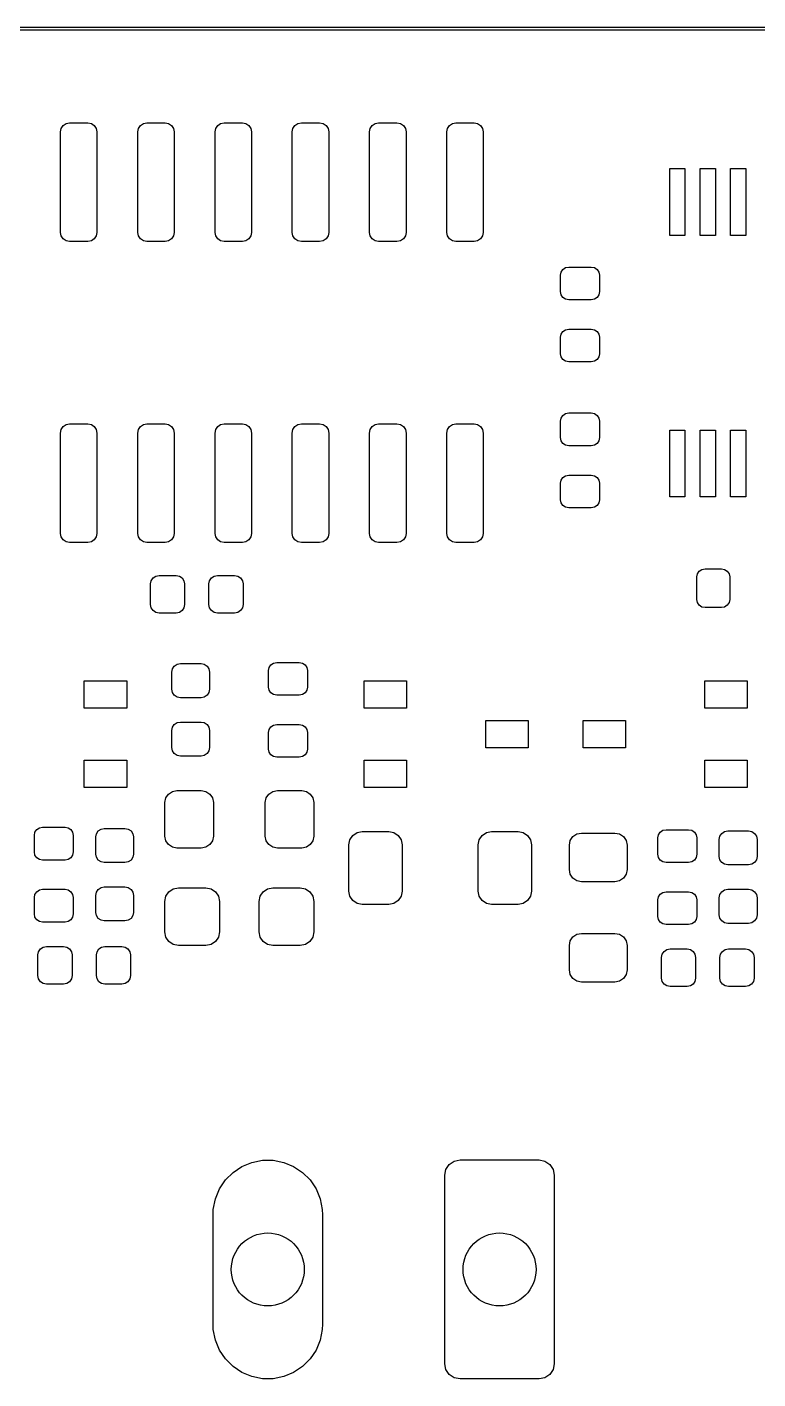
# Model space of a CAD drawing. Extents: x 89 to 178, y -115 to -57.
# Drawn here: x 118.91 to 130.93, y -79.2 to -56.97 of the extents above; entities that cross this region are included whole.
import ezdxf

# ---------------------------------------------------------------- set-up
doc = ezdxf.new("R2010")
doc.units = 0
doc.layers.add('BLACK', color=7, linetype='CONTINUOUS')

msp = doc.modelspace()

# ---------------------------------------------------------------- linework, layer by layer
at = {"layer": 'BLACK', "linetype": 'CONTINUOUS'}
for p, q in [((97.5, -56.975), (169.5, -56.975)), ((169.47582, -57.025), (97.524182, -57.025)), ((119.46, -58.7), (119.471418, -58.642597)), ((119.471418, -58.642597), (119.503934, -58.593934)), ((119.503934, -58.593934), (119.552597, -58.561418)), ((119.552597, -58.561418), (119.61, -58.55)), ((119.61, -58.55), (119.91, -58.55)), ((119.91, -58.55), (119.967403, -58.561418)), ((119.967403, -58.561418), (120.016066, -58.593934)), ((120.016066, -58.593934), (120.048582, -58.642597)), ((120.048582, -58.642597), (120.06, -58.7)), ((120.73, -58.7), (120.741418, -58.642597)), ((120.741418, -58.642597), (120.773934, -58.593934)), ((120.773934, -58.593934), (120.822597, -58.561418)), ((120.822597, -58.561418), (120.88, -58.55)), ((120.88, -58.55), (121.18, -58.55)), ((121.18, -58.55), (121.237403, -58.561418)), ((121.237403, -58.561418), (121.286066, -58.593934)), ((121.286066, -58.593934), (121.318582, -58.642597)), ((121.318582, -58.642597), (121.33, -58.7)), ((122, -58.7), (122.011418, -58.642597)), ((122.011418, -58.642597), (122.043934, -58.593934)), ((122.043934, -58.593934), (122.092597, -58.561418)), ((122.092597, -58.561418), (122.15, -58.55)), ((122.15, -58.55), (122.45, -58.55)), ((122.45, -58.55), (122.507403, -58.561418)), ((122.507403, -58.561418), (122.556066, -58.593934)), ((122.556066, -58.593934), (122.588582, -58.642597)), ((122.588582, -58.642597), (122.6, -58.7)), ((123.27, -58.7), (123.281418, -58.642597)), ((123.281418, -58.642597), (123.313934, -58.593934)), ((123.313934, -58.593934), (123.362597, -58.561418)), ((123.362597, -58.561418), (123.42, -58.55)), ((123.42, -58.55), (123.72, -58.55)), ((123.72, -58.55), (123.777403, -58.561418)), ((123.777403, -58.561418), (123.826066, -58.593934)), ((123.826066, -58.593934), (123.858582, -58.642597)), ((123.858582, -58.642597), (123.87, -58.7)), ((124.54, -58.7), (124.551418, -58.642597)), ((124.551418, -58.642597), (124.583934, -58.593934)), ((124.583934, -58.593934), (124.632597, -58.561418)), ((124.632597, -58.561418), (124.69, -58.55)), ((124.69, -58.55), (124.99, -58.55)), ((124.99, -58.55), (125.047403, -58.561418)), ((125.047403, -58.561418), (125.096066, -58.593934)), ((125.096066, -58.593934), (125.128582, -58.642597)), ((125.128582, -58.642597), (125.14, -58.7)), ((125.81, -58.7), (125.821418, -58.642597)), ((125.821418, -58.642597), (125.853934, -58.593934)), ((125.853934, -58.593934), (125.902597, -58.561418)), ((125.902597, -58.561418), (125.96, -58.55)), ((125.96, -58.55), (126.26, -58.55)), ((126.26, -58.55), (126.317403, -58.561418)), ((126.317403, -58.561418), (126.366066, -58.593934)), ((126.366066, -58.593934), (126.398582, -58.642597)), ((126.398582, -58.642597), (126.41, -58.7)), ((119.46, -60.35), (119.46, -58.7)), ((120.06, -58.7), (120.06, -60.35)), ((120.73, -60.35), (120.73, -58.7)), ((121.33, -58.7), (121.33, -60.35)), ((122, -60.35), (122, -58.7)), ((122.6, -58.7), (122.6, -60.35)), ((123.27, -60.35), (123.27, -58.7)), ((123.87, -58.7), (123.87, -60.35)), ((124.54, -60.35), (124.54, -58.7)), ((125.14, -58.7), (125.14, -60.35)), ((125.81, -60.35), (125.81, -58.7)), ((126.41, -58.7), (126.41, -60.35)), ((129.475, -60.4), (129.475, -59.3)), ((129.475, -59.3), (129.725, -59.3)), ((129.725, -59.3), (129.725, -60.4)), ((129.975, -60.4), (129.975, -59.3)), ((129.975, -59.3), (130.225, -59.3)), ((130.225, -59.3), (130.225, -60.4)), ((130.475, -60.4), (130.475, -59.3)), ((130.475, -59.3), (130.725, -59.3)), ((130.725, -59.3), (130.725, -60.4)), ((119.471418, -60.407403), (119.46, -60.35)), ((119.503934, -60.456066), (119.471418, -60.407403)), ((120.048582, -60.407403), (120.016066, -60.456066)), ((120.06, -60.35), (120.048582, -60.407403)), ((120.741418, -60.407403), (120.73, -60.35)), ((120.773934, -60.456066), (120.741418, -60.407403)), ((121.318582, -60.407403), (121.286066, -60.456066)), ((121.33, -60.35), (121.318582, -60.407403)), ((122.011418, -60.407403), (122, -60.35)), ((122.043934, -60.456066), (122.011418, -60.407403)), ((122.588582, -60.407403), (122.556066, -60.456066)), ((122.6, -60.35), (122.588582, -60.407403)), ((123.281418, -60.407403), (123.27, -60.35)), ((123.313934, -60.456066), (123.281418, -60.407403)), ((123.858582, -60.407403), (123.826066, -60.456066)), ((123.87, -60.35), (123.858582, -60.407403)), ((124.551418, -60.407403), (124.54, -60.35)), ((124.583934, -60.456066), (124.551418, -60.407403)), ((125.128582, -60.407403), (125.096066, -60.456066)), ((125.14, -60.35), (125.128582, -60.407403)), ((125.821418, -60.407403), (125.81, -60.35)), ((125.853934, -60.456066), (125.821418, -60.407403)), ((126.398582, -60.407403), (126.366066, -60.456066)), ((126.41, -60.35), (126.398582, -60.407403)), ((129.725, -60.4), (129.475, -60.4)), ((130.225, -60.4), (129.975, -60.4)), ((130.725, -60.4), (130.475, -60.4)), ((119.552597, -60.488582), (119.503934, -60.456066)), ((119.61, -60.5), (119.552597, -60.488582)), ((119.91, -60.5), (119.61, -60.5)), ((119.967403, -60.488582), (119.91, -60.5)), ((120.016066, -60.456066), (119.967403, -60.488582)), ((120.822597, -60.488582), (120.773934, -60.456066)), ((120.88, -60.5), (120.822597, -60.488582)), ((121.18, -60.5), (120.88, -60.5)), ((121.237403, -60.488582), (121.18, -60.5)), ((121.286066, -60.456066), (121.237403, -60.488582)), ((122.092597, -60.488582), (122.043934, -60.456066)), ((122.15, -60.5), (122.092597, -60.488582)), ((122.45, -60.5), (122.15, -60.5)), ((122.507403, -60.488582), (122.45, -60.5)), ((122.556066, -60.456066), (122.507403, -60.488582)), ((123.362597, -60.488582), (123.313934, -60.456066)), ((123.42, -60.5), (123.362597, -60.488582)), ((123.72, -60.5), (123.42, -60.5)), ((123.777403, -60.488582), (123.72, -60.5)), ((123.826066, -60.456066), (123.777403, -60.488582)), ((124.632597, -60.488582), (124.583934, -60.456066)), ((124.69, -60.5), (124.632597, -60.488582)), ((124.99, -60.5), (124.69, -60.5)), ((125.047403, -60.488582), (124.99, -60.5)), ((125.096066, -60.456066), (125.047403, -60.488582)), ((125.902597, -60.488582), (125.853934, -60.456066)), ((125.96, -60.5), (125.902597, -60.488582)), ((126.26, -60.5), (125.96, -60.5)), ((126.317403, -60.488582), (126.26, -60.5)), ((126.366066, -60.456066), (126.317403, -60.488582)), ((127.68, -61.055), (127.690276, -61.003338)), ((127.68, -61.325), (127.68, -61.055)), ((127.690276, -61.003338), (127.719541, -60.959541)), ((127.719541, -60.959541), (127.763338, -60.930276)), ((127.763338, -60.930276), (127.815, -60.92)), ((127.815, -60.92), (128.185, -60.92)), ((128.185, -60.92), (128.236662, -60.930276)), ((128.236662, -60.930276), (128.280459, -60.959541)), ((128.280459, -60.959541), (128.309724, -61.003338)), ((128.309724, -61.003338), (128.32, -61.055)), ((128.32, -61.055), (128.32, -61.325)), ((127.690276, -61.376662), (127.68, -61.325)), ((128.32, -61.325), (128.309724, -61.376662)), ((127.719541, -61.420459), (127.690276, -61.376662)), ((127.763338, -61.449724), (127.719541, -61.420459)), ((127.815, -61.46), (127.763338, -61.449724)), ((128.185, -61.46), (127.815, -61.46)), ((128.236662, -61.449724), (128.185, -61.46)), ((128.280459, -61.420459), (128.236662, -61.449724)), ((128.309724, -61.376662), (128.280459, -61.420459)), ((127.690276, -62.023338), (127.719541, -61.979541)), ((127.719541, -61.979541), (127.763338, -61.950276)), ((127.763338, -61.950276), (127.815, -61.94)), ((127.815, -61.94), (128.185, -61.94)), ((128.185, -61.94), (128.236662, -61.950276)), ((128.236662, -61.950276), (128.280459, -61.979541)), ((128.280459, -61.979541), (128.309724, -62.023338)), ((127.68, -62.075), (127.690276, -62.023338)), ((127.68, -62.345), (127.68, -62.075)), ((128.309724, -62.023338), (128.32, -62.075)), ((128.32, -62.075), (128.32, -62.345)), ((127.690276, -62.396662), (127.68, -62.345)), ((127.719541, -62.440459), (127.690276, -62.396662)), ((127.763338, -62.469724), (127.719541, -62.440459)), ((128.280459, -62.440459), (128.236662, -62.469724)), ((128.309724, -62.396662), (128.280459, -62.440459)), ((128.32, -62.345), (128.309724, -62.396662)), ((127.815, -62.48), (127.763338, -62.469724)), ((128.185, -62.48), (127.815, -62.48)), ((128.236662, -62.469724), (128.185, -62.48)), ((127.719541, -63.359541), (127.763338, -63.330276)), ((127.763338, -63.330276), (127.815, -63.32)), ((127.815, -63.32), (128.185, -63.32)), ((128.185, -63.32), (128.236662, -63.330276)), ((128.236662, -63.330276), (128.280459, -63.359541)), ((119.471418, -63.592597), (119.503934, -63.543934)), ((119.503934, -63.543934), (119.552597, -63.511418)), ((119.552597, -63.511418), (119.61, -63.5)), ((119.61, -63.5), (119.91, -63.5)), ((119.91, -63.5), (119.967403, -63.511418)), ((119.967403, -63.511418), (120.016066, -63.543934)), ((120.016066, -63.543934), (120.048582, -63.592597)), ((120.741418, -63.592597), (120.773934, -63.543934)), ((120.773934, -63.543934), (120.822597, -63.511418)), ((120.822597, -63.511418), (120.88, -63.5)), ((120.88, -63.5), (121.18, -63.5)), ((121.18, -63.5), (121.237403, -63.511418)), ((121.237403, -63.511418), (121.286066, -63.543934)), ((121.286066, -63.543934), (121.318582, -63.592597)), ((122.011418, -63.592597), (122.043934, -63.543934)), ((122.043934, -63.543934), (122.092597, -63.511418)), ((122.092597, -63.511418), (122.15, -63.5)), ((122.15, -63.5), (122.45, -63.5)), ((122.45, -63.5), (122.507403, -63.511418)), ((122.507403, -63.511418), (122.556066, -63.543934)), ((122.556066, -63.543934), (122.588582, -63.592597)), ((123.281418, -63.592597), (123.313934, -63.543934)), ((123.313934, -63.543934), (123.362597, -63.511418)), ((123.362597, -63.511418), (123.42, -63.5)), ((123.42, -63.5), (123.72, -63.5)), ((123.72, -63.5), (123.777403, -63.511418)), ((123.777403, -63.511418), (123.826066, -63.543934)), ((123.826066, -63.543934), (123.858582, -63.592597)), ((124.551418, -63.592597), (124.583934, -63.543934)), ((124.583934, -63.543934), (124.632597, -63.511418)), ((124.632597, -63.511418), (124.69, -63.5)), ((124.69, -63.5), (124.99, -63.5)), ((124.99, -63.5), (125.047403, -63.511418)), ((125.047403, -63.511418), (125.096066, -63.543934)), ((125.096066, -63.543934), (125.128582, -63.592597)), ((125.821418, -63.592597), (125.853934, -63.543934)), ((125.853934, -63.543934), (125.902597, -63.511418)), ((125.902597, -63.511418), (125.96, -63.5)), ((125.96, -63.5), (126.26, -63.5)), ((126.26, -63.5), (126.317403, -63.511418)), ((126.317403, -63.511418), (126.366066, -63.543934)), ((126.366066, -63.543934), (126.398582, -63.592597)), ((127.68, -63.455), (127.690276, -63.403338)), ((127.68, -63.725), (127.68, -63.455)), ((127.690276, -63.403338), (127.719541, -63.359541)), ((128.280459, -63.359541), (128.309724, -63.403338)), ((128.309724, -63.403338), (128.32, -63.455)), ((128.32, -63.455), (128.32, -63.725)), ((119.46, -63.65), (119.471418, -63.592597)), ((119.46, -65.3), (119.46, -63.65)), ((120.048582, -63.592597), (120.06, -63.65)), ((120.06, -63.65), (120.06, -65.3)), ((120.73, -63.65), (120.741418, -63.592597)), ((120.73, -65.3), (120.73, -63.65)), ((121.318582, -63.592597), (121.33, -63.65)), ((121.33, -63.65), (121.33, -65.3)), ((122, -63.65), (122.011418, -63.592597)), ((122, -65.3), (122, -63.65)), ((122.588582, -63.592597), (122.6, -63.65)), ((122.6, -63.65), (122.6, -65.3)), ((123.27, -63.65), (123.281418, -63.592597)), ((123.27, -65.3), (123.27, -63.65)), ((123.858582, -63.592597), (123.87, -63.65)), ((123.87, -63.65), (123.87, -65.3)), ((124.54, -63.65), (124.551418, -63.592597)), ((124.54, -65.3), (124.54, -63.65)), ((125.128582, -63.592597), (125.14, -63.65)), ((125.14, -63.65), (125.14, -65.3)), ((125.81, -63.65), (125.821418, -63.592597)), ((125.81, -65.3), (125.81, -63.65)), ((126.398582, -63.592597), (126.41, -63.65)), ((126.41, -63.65), (126.41, -65.3)), ((127.690276, -63.776662), (127.68, -63.725)), ((127.719541, -63.820459), (127.690276, -63.776662)), ((128.309724, -63.776662), (128.280459, -63.820459)), ((128.32, -63.725), (128.309724, -63.776662)), ((129.475, -64.7), (129.475, -63.6)), ((129.475, -63.6), (129.725, -63.6)), ((129.725, -63.6), (129.725, -64.7)), ((129.975, -64.7), (129.975, -63.6)), ((129.975, -63.6), (130.225, -63.6)), ((130.225, -63.6), (130.225, -64.7)), ((130.475, -64.7), (130.475, -63.6)), ((130.475, -63.6), (130.725, -63.6)), ((130.725, -63.6), (130.725, -64.7)), ((127.763338, -63.849724), (127.719541, -63.820459)), ((127.815, -63.86), (127.763338, -63.849724)), ((128.185, -63.86), (127.815, -63.86)), ((128.236662, -63.849724), (128.185, -63.86)), ((128.280459, -63.820459), (128.236662, -63.849724)), ((127.68, -64.475), (127.690276, -64.423338)), ((127.690276, -64.423338), (127.719541, -64.379541)), ((127.719541, -64.379541), (127.763338, -64.350276)), ((127.763338, -64.350276), (127.815, -64.34)), ((127.815, -64.34), (128.185, -64.34)), ((128.185, -64.34), (128.236662, -64.350276)), ((128.236662, -64.350276), (128.280459, -64.379541)), ((128.280459, -64.379541), (128.309724, -64.423338)), ((128.309724, -64.423338), (128.32, -64.475)), ((127.68, -64.745), (127.68, -64.475)), ((128.32, -64.475), (128.32, -64.745)), ((127.690276, -64.796662), (127.68, -64.745)), ((127.719541, -64.840459), (127.690276, -64.796662)), ((127.763338, -64.869724), (127.719541, -64.840459)), ((127.815, -64.88), (127.763338, -64.869724)), ((128.185, -64.88), (127.815, -64.88)), ((128.236662, -64.869724), (128.185, -64.88)), ((128.280459, -64.840459), (128.236662, -64.869724)), ((128.309724, -64.796662), (128.280459, -64.840459)), ((128.32, -64.745), (128.309724, -64.796662)), ((129.725, -64.7), (129.475, -64.7)), ((130.225, -64.7), (129.975, -64.7)), ((130.725, -64.7), (130.475, -64.7)), ((119.471418, -65.357403), (119.46, -65.3)), ((120.06, -65.3), (120.048582, -65.357403)), ((120.741418, -65.357403), (120.73, -65.3)), ((121.33, -65.3), (121.318582, -65.357403)), ((122.011418, -65.357403), (122, -65.3)), ((122.6, -65.3), (122.588582, -65.357403)), ((123.281418, -65.357403), (123.27, -65.3)), ((123.87, -65.3), (123.858582, -65.357403)), ((124.551418, -65.357403), (124.54, -65.3)), ((125.14, -65.3), (125.128582, -65.357403)), ((125.821418, -65.357403), (125.81, -65.3)), ((126.41, -65.3), (126.398582, -65.357403)), ((119.503934, -65.406066), (119.471418, -65.357403)), ((119.552597, -65.438582), (119.503934, -65.406066)), ((119.61, -65.45), (119.552597, -65.438582)), ((119.91, -65.45), (119.61, -65.45)), ((119.967403, -65.438582), (119.91, -65.45)), ((120.016066, -65.406066), (119.967403, -65.438582)), ((120.048582, -65.357403), (120.016066, -65.406066)), ((120.773934, -65.406066), (120.741418, -65.357403)), ((120.822597, -65.438582), (120.773934, -65.406066)), ((120.88, -65.45), (120.822597, -65.438582)), ((121.18, -65.45), (120.88, -65.45)), ((121.237403, -65.438582), (121.18, -65.45)), ((121.286066, -65.406066), (121.237403, -65.438582)), ((121.318582, -65.357403), (121.286066, -65.406066)), ((122.043934, -65.406066), (122.011418, -65.357403)), ((122.092597, -65.438582), (122.043934, -65.406066)), ((122.15, -65.45), (122.092597, -65.438582)), ((122.45, -65.45), (122.15, -65.45)), ((122.507403, -65.438582), (122.45, -65.45)), ((122.556066, -65.406066), (122.507403, -65.438582)), ((122.588582, -65.357403), (122.556066, -65.406066)), ((123.313934, -65.406066), (123.281418, -65.357403)), ((123.362597, -65.438582), (123.313934, -65.406066)), ((123.42, -65.45), (123.362597, -65.438582)), ((123.72, -65.45), (123.42, -65.45)), ((123.777403, -65.438582), (123.72, -65.45)), ((123.826066, -65.406066), (123.777403, -65.438582)), ((123.858582, -65.357403), (123.826066, -65.406066)), ((124.583934, -65.406066), (124.551418, -65.357403)), ((124.632597, -65.438582), (124.583934, -65.406066)), ((124.69, -65.45), (124.632597, -65.438582)), ((124.99, -65.45), (124.69, -65.45)), ((125.047403, -65.438582), (124.99, -65.45)), ((125.096066, -65.406066), (125.047403, -65.438582)), ((125.128582, -65.357403), (125.096066, -65.406066)), ((125.853934, -65.406066), (125.821418, -65.357403)), ((125.902597, -65.438582), (125.853934, -65.406066)), ((125.96, -65.45), (125.902597, -65.438582)), ((126.26, -65.45), (125.96, -65.45)), ((126.317403, -65.438582), (126.26, -65.45)), ((126.366066, -65.406066), (126.317403, -65.438582)), ((126.398582, -65.357403), (126.366066, -65.406066)), ((120.981005, -66.031005), (121.026424, -66.000657)), ((121.026424, -66.000657), (121.08, -65.99)), ((121.08, -65.99), (121.36, -65.99)), ((121.36, -65.99), (121.413576, -66.000657)), ((121.413576, -66.000657), (121.458995, -66.031005)), ((121.941005, -66.031005), (121.986424, -66.000657)), ((121.986424, -66.000657), (122.04, -65.99)), ((122.04, -65.99), (122.32, -65.99)), ((122.32, -65.99), (122.373576, -66.000657)), ((122.373576, -66.000657), (122.418995, -66.031005)), ((129.92, -66.015), (129.930276, -65.963338)), ((129.930276, -65.963338), (129.959541, -65.919541)), ((129.959541, -65.919541), (130.003338, -65.890276)), ((130.003338, -65.890276), (130.055, -65.88)), ((130.055, -65.88), (130.325, -65.88)), ((130.325, -65.88), (130.376662, -65.890276)), ((130.376662, -65.890276), (130.420459, -65.919541)), ((130.420459, -65.919541), (130.449724, -65.963338)), ((130.449724, -65.963338), (130.46, -66.015)), ((120.94, -66.13), (120.950657, -66.076424)), ((120.94, -66.47), (120.94, -66.13)), ((120.950657, -66.076424), (120.981005, -66.031005)), ((121.458995, -66.031005), (121.489343, -66.076424)), ((121.489343, -66.076424), (121.5, -66.13)), ((121.5, -66.13), (121.5, -66.47)), ((121.9, -66.13), (121.910657, -66.076424)), ((121.9, -66.47), (121.9, -66.13)), ((121.910657, -66.076424), (121.941005, -66.031005)), ((122.418995, -66.031005), (122.449343, -66.076424)), ((122.449343, -66.076424), (122.46, -66.13)), ((122.46, -66.13), (122.46, -66.47)), ((129.92, -66.385), (129.92, -66.015)), ((130.46, -66.015), (130.46, -66.385)), ((129.930276, -66.436662), (129.92, -66.385)), ((129.959541, -66.480459), (129.930276, -66.436662)), ((130.449724, -66.436662), (130.420459, -66.480459)), ((130.46, -66.385), (130.449724, -66.436662)), ((120.950657, -66.523576), (120.94, -66.47)), ((120.981005, -66.568995), (120.950657, -66.523576)), ((121.026424, -66.599343), (120.981005, -66.568995)), ((121.08, -66.61), (121.026424, -66.599343)), ((121.36, -66.61), (121.08, -66.61)), ((121.413576, -66.599343), (121.36, -66.61)), ((121.458995, -66.568995), (121.413576, -66.599343)), ((121.489343, -66.523576), (121.458995, -66.568995)), ((121.5, -66.47), (121.489343, -66.523576)), ((121.910657, -66.523576), (121.9, -66.47)), ((121.941005, -66.568995), (121.910657, -66.523576)), ((121.986424, -66.599343), (121.941005, -66.568995)), ((122.04, -66.61), (121.986424, -66.599343)), ((122.32, -66.61), (122.04, -66.61)), ((122.373576, -66.599343), (122.32, -66.61)), ((122.418995, -66.568995), (122.373576, -66.599343)), ((122.449343, -66.523576), (122.418995, -66.568995)), ((122.46, -66.47), (122.449343, -66.523576)), ((130.003338, -66.509724), (129.959541, -66.480459)), ((130.055, -66.52), (130.003338, -66.509724)), ((130.325, -66.52), (130.055, -66.52)), ((130.376662, -66.509724), (130.325, -66.52)), ((130.420459, -66.480459), (130.376662, -66.509724)), ((121.29, -67.58), (121.300657, -67.526424)), ((121.300657, -67.526424), (121.331005, -67.481005)), ((121.331005, -67.481005), (121.376424, -67.450657)), ((121.376424, -67.450657), (121.43, -67.44)), ((121.43, -67.44), (121.77, -67.44)), ((121.77, -67.44), (121.823576, -67.450657)), ((121.823576, -67.450657), (121.868995, -67.481005)), ((121.868995, -67.481005), (121.899343, -67.526424)), ((121.899343, -67.526424), (121.91, -67.58)), ((122.88, -67.555), (122.890276, -67.503338)), ((122.88, -67.825), (122.88, -67.555)), ((122.890276, -67.503338), (122.919541, -67.459541)), ((122.919541, -67.459541), (122.963338, -67.430276)), ((122.963338, -67.430276), (123.015, -67.42)), ((123.015, -67.42), (123.385, -67.42)), ((123.385, -67.42), (123.436662, -67.430276)), ((123.436662, -67.430276), (123.480459, -67.459541)), ((123.480459, -67.459541), (123.509724, -67.503338)), ((123.509724, -67.503338), (123.52, -67.555)), ((123.52, -67.555), (123.52, -67.825)), ((119.85, -68.175), (119.85, -67.725)), ((119.85, -67.725), (120.55, -67.725)), ((120.55, -67.725), (120.55, -68.175)), ((121.29, -67.86), (121.29, -67.58)), ((121.91, -67.58), (121.91, -67.86)), ((124.45, -68.175), (124.45, -67.725)), ((124.45, -67.725), (125.15, -67.725)), ((125.15, -67.725), (125.15, -68.175)), ((130.05, -68.175), (130.05, -67.725)), ((130.05, -67.725), (130.75, -67.725)), ((130.75, -67.725), (130.75, -68.175)), ((121.300657, -67.913576), (121.29, -67.86)), ((121.331005, -67.958995), (121.300657, -67.913576)), ((121.376424, -67.989343), (121.331005, -67.958995)), ((121.43, -68), (121.376424, -67.989343)), ((121.77, -68), (121.43, -68)), ((121.823576, -67.989343), (121.77, -68)), ((121.868995, -67.958995), (121.823576, -67.989343)), ((121.899343, -67.913576), (121.868995, -67.958995)), ((121.91, -67.86), (121.899343, -67.913576)), ((122.890276, -67.876662), (122.88, -67.825)), ((122.919541, -67.920459), (122.890276, -67.876662)), ((122.963338, -67.949724), (122.919541, -67.920459)), ((123.015, -67.96), (122.963338, -67.949724)), ((123.385, -67.96), (123.015, -67.96)), ((123.436662, -67.949724), (123.385, -67.96)), ((123.480459, -67.920459), (123.436662, -67.949724)), ((123.509724, -67.876662), (123.480459, -67.920459)), ((123.52, -67.825), (123.509724, -67.876662)), ((120.55, -68.175), (119.85, -68.175)), ((125.15, -68.175), (124.45, -68.175)), ((130.75, -68.175), (130.05, -68.175)), ((121.300657, -68.486424), (121.331005, -68.441005)), ((121.331005, -68.441005), (121.376424, -68.410657)), ((121.376424, -68.410657), (121.43, -68.4)), ((121.43, -68.4), (121.77, -68.4)), ((121.77, -68.4), (121.823576, -68.410657)), ((121.823576, -68.410657), (121.868995, -68.441005)), ((121.868995, -68.441005), (121.899343, -68.486424)), ((122.919541, -68.479541), (122.963338, -68.450276)), ((122.963338, -68.450276), (123.015, -68.44)), ((123.015, -68.44), (123.385, -68.44)), ((123.385, -68.44), (123.436662, -68.450276)), ((123.436662, -68.450276), (123.480459, -68.479541)), ((126.45, -68.825), (126.45, -68.375)), ((126.45, -68.375), (127.15, -68.375)), ((127.15, -68.375), (127.15, -68.825)), ((128.05, -68.825), (128.05, -68.375)), ((128.05, -68.375), (128.75, -68.375)), ((128.75, -68.375), (128.75, -68.825)), ((121.29, -68.54), (121.300657, -68.486424)), ((121.29, -68.82), (121.29, -68.54)), ((121.899343, -68.486424), (121.91, -68.54)), ((121.91, -68.54), (121.91, -68.82)), ((122.88, -68.575), (122.890276, -68.523338)), ((122.88, -68.845), (122.88, -68.575)), ((122.890276, -68.523338), (122.919541, -68.479541)), ((123.480459, -68.479541), (123.509724, -68.523338)), ((123.509724, -68.523338), (123.52, -68.575)), ((123.52, -68.575), (123.52, -68.845)), ((121.300657, -68.873576), (121.29, -68.82)), ((121.331005, -68.918995), (121.300657, -68.873576)), ((121.899343, -68.873576), (121.868995, -68.918995)), ((121.91, -68.82), (121.899343, -68.873576)), ((122.890276, -68.896662), (122.88, -68.845)), ((122.919541, -68.940459), (122.890276, -68.896662)), ((123.509724, -68.896662), (123.480459, -68.940459)), ((123.52, -68.845), (123.509724, -68.896662)), ((127.15, -68.825), (126.45, -68.825)), ((128.75, -68.825), (128.05, -68.825)), ((119.85, -69.475), (119.85, -69.025)), ((119.85, -69.025), (120.55, -69.025)), ((120.55, -69.025), (120.55, -69.475)), ((121.376424, -68.949343), (121.331005, -68.918995)), ((121.43, -68.96), (121.376424, -68.949343)), ((121.77, -68.96), (121.43, -68.96)), ((121.823576, -68.949343), (121.77, -68.96)), ((121.868995, -68.918995), (121.823576, -68.949343)), ((122.963338, -68.969724), (122.919541, -68.940459)), ((123.015, -68.98), (122.963338, -68.969724)), ((123.385, -68.98), (123.015, -68.98)), ((123.436662, -68.969724), (123.385, -68.98)), ((123.480459, -68.940459), (123.436662, -68.969724)), ((124.45, -69.475), (124.45, -69.025)), ((124.45, -69.025), (125.15, -69.025)), ((125.15, -69.025), (125.15, -69.475)), ((130.05, -69.475), (130.05, -69.025)), ((130.05, -69.025), (130.75, -69.025)), ((130.75, -69.025), (130.75, -69.475)), ((120.55, -69.475), (119.85, -69.475)), ((121.233579, -69.583579), (121.298463, -69.540224)), ((121.298463, -69.540224), (121.375, -69.525)), ((121.375, -69.525), (121.775, -69.525)), ((121.775, -69.525), (121.851537, -69.540224)), ((121.851537, -69.540224), (121.916421, -69.583579)), ((122.883579, -69.583579), (122.948463, -69.540224)), ((122.948463, -69.540224), (123.025, -69.525)), ((123.025, -69.525), (123.425, -69.525)), ((123.425, -69.525), (123.501537, -69.540224)), ((123.501537, -69.540224), (123.566421, -69.583579)), ((125.15, -69.475), (124.45, -69.475)), ((130.75, -69.475), (130.05, -69.475)), ((121.175, -69.725), (121.190224, -69.648463)), ((121.175, -70.275), (121.175, -69.725)), ((121.190224, -69.648463), (121.233579, -69.583579)), ((121.916421, -69.583579), (121.959776, -69.648463)), ((121.959776, -69.648463), (121.975, -69.725)), ((121.975, -69.725), (121.975, -70.275)), ((122.825, -69.725), (122.840224, -69.648463)), ((122.825, -70.275), (122.825, -69.725)), ((122.840224, -69.648463), (122.883579, -69.583579)), ((123.566421, -69.583579), (123.609776, -69.648463)), ((123.609776, -69.648463), (123.625, -69.725)), ((123.625, -69.725), (123.625, -70.275)), ((119.03, -70.265), (119.040276, -70.213338)), ((119.040276, -70.213338), (119.069541, -70.169541)), ((119.069541, -70.169541), (119.113338, -70.140276)), ((119.113338, -70.140276), (119.165, -70.13)), ((119.165, -70.13), (119.535, -70.13)), ((119.535, -70.13), (119.586662, -70.140276)), ((119.586662, -70.140276), (119.630459, -70.169541)), ((119.630459, -70.169541), (119.659724, -70.213338)), ((119.659724, -70.213338), (119.67, -70.265)), ((120.050657, -70.236424), (120.081005, -70.191005)), ((120.081005, -70.191005), (120.126424, -70.160657)), ((120.126424, -70.160657), (120.18, -70.15)), ((120.18, -70.15), (120.52, -70.15)), ((120.52, -70.15), (120.573576, -70.160657)), ((120.573576, -70.160657), (120.618995, -70.191005)), ((120.618995, -70.191005), (120.649343, -70.236424)), ((124.26407, -70.26407), (124.335038, -70.216651)), ((124.335038, -70.216651), (124.41875, -70.2)), ((124.41875, -70.2), (124.85625, -70.2)), ((124.85625, -70.2), (124.939962, -70.216651)), ((124.939962, -70.216651), (125.01093, -70.26407)), ((126.38907, -70.26407), (126.460038, -70.216651)), ((126.460038, -70.216651), (126.54375, -70.2)), ((126.54375, -70.2), (126.98125, -70.2)), ((126.98125, -70.2), (127.064962, -70.216651)), ((127.064962, -70.216651), (127.13593, -70.26407)), ((127.948463, -70.240224), (128.025, -70.225)), ((128.025, -70.225), (128.575, -70.225)), ((128.575, -70.225), (128.651537, -70.240224)), ((129.290276, -70.253338), (129.319541, -70.209541)), ((129.319541, -70.209541), (129.363338, -70.180276)), ((129.363338, -70.180276), (129.415, -70.17)), ((129.415, -70.17), (129.785, -70.17)), ((129.785, -70.17), (129.836662, -70.180276)), ((129.836662, -70.180276), (129.880459, -70.209541)), ((129.880459, -70.209541), (129.909724, -70.253338)), ((130.331005, -70.231005), (130.376424, -70.200657)), ((130.376424, -70.200657), (130.43, -70.19)), ((130.43, -70.19), (130.77, -70.19)), ((130.77, -70.19), (130.823576, -70.200657)), ((130.823576, -70.200657), (130.868995, -70.231005)), ((119.03, -70.535), (119.03, -70.265)), ((119.67, -70.265), (119.67, -70.535)), ((120.04, -70.29), (120.050657, -70.236424)), ((120.04, -70.57), (120.04, -70.29)), ((120.649343, -70.236424), (120.66, -70.29)), ((120.66, -70.29), (120.66, -70.57)), ((121.190224, -70.351537), (121.175, -70.275)), ((121.233579, -70.416421), (121.190224, -70.351537)), ((121.298463, -70.459776), (121.233579, -70.416421)), ((121.916421, -70.416421), (121.851537, -70.459776)), ((121.959776, -70.351537), (121.916421, -70.416421)), ((121.975, -70.275), (121.959776, -70.351537)), ((122.840224, -70.351537), (122.825, -70.275)), ((122.883579, -70.416421), (122.840224, -70.351537)), ((122.948463, -70.459776), (122.883579, -70.416421)), ((123.566421, -70.416421), (123.501537, -70.459776)), ((123.609776, -70.351537), (123.566421, -70.416421)), ((123.625, -70.275), (123.609776, -70.351537)), ((124.2, -70.41875), (124.216651, -70.335038)), ((124.2, -71.18125), (124.2, -70.41875)), ((124.216651, -70.335038), (124.26407, -70.26407)), ((125.01093, -70.26407), (125.058349, -70.335038)), ((125.058349, -70.335038), (125.075, -70.41875)), ((125.075, -70.41875), (125.075, -71.18125)), ((126.325, -70.41875), (126.341651, -70.335038)), ((126.325, -71.18125), (126.325, -70.41875)), ((126.341651, -70.335038), (126.38907, -70.26407)), ((127.13593, -70.26407), (127.183349, -70.335038)), ((127.183349, -70.335038), (127.2, -70.41875)), ((127.2, -70.41875), (127.2, -71.18125)), ((127.825, -70.425), (127.840224, -70.348463)), ((127.825, -70.825), (127.825, -70.425)), ((127.840224, -70.348463), (127.883579, -70.283579)), ((127.883579, -70.283579), (127.948463, -70.240224)), ((128.651537, -70.240224), (128.716421, -70.283579)), ((128.716421, -70.283579), (128.759776, -70.348463)), ((128.759776, -70.348463), (128.775, -70.425)), ((128.775, -70.425), (128.775, -70.825)), ((129.28, -70.305), (129.290276, -70.253338)), ((129.28, -70.575), (129.28, -70.305)), ((129.909724, -70.253338), (129.92, -70.305)), ((129.92, -70.305), (129.92, -70.575)), ((130.29, -70.33), (130.300657, -70.276424)), ((130.29, -70.61), (130.29, -70.33)), ((130.300657, -70.276424), (130.331005, -70.231005)), ((130.868995, -70.231005), (130.899343, -70.276424)), ((130.899343, -70.276424), (130.91, -70.33)), ((130.91, -70.33), (130.91, -70.61)), ((119.040276, -70.586662), (119.03, -70.535)), ((119.069541, -70.630459), (119.040276, -70.586662)), ((119.113338, -70.659724), (119.069541, -70.630459)), ((119.165, -70.67), (119.113338, -70.659724)), ((119.535, -70.67), (119.165, -70.67)), ((119.586662, -70.659724), (119.535, -70.67)), ((119.630459, -70.630459), (119.586662, -70.659724)), ((119.659724, -70.586662), (119.630459, -70.630459)), ((119.67, -70.535), (119.659724, -70.586662)), ((120.050657, -70.623576), (120.04, -70.57)), ((120.081005, -70.668995), (120.050657, -70.623576)), ((120.126424, -70.699343), (120.081005, -70.668995)), ((120.618995, -70.668995), (120.573576, -70.699343)), ((120.649343, -70.623576), (120.618995, -70.668995)), ((120.66, -70.57), (120.649343, -70.623576)), ((121.375, -70.475), (121.298463, -70.459776)), ((121.775, -70.475), (121.375, -70.475)), ((121.851537, -70.459776), (121.775, -70.475)), ((123.025, -70.475), (122.948463, -70.459776)), ((123.425, -70.475), (123.025, -70.475)), ((123.501537, -70.459776), (123.425, -70.475)), ((129.290276, -70.626662), (129.28, -70.575)), ((129.319541, -70.670459), (129.290276, -70.626662)), ((129.363338, -70.699724), (129.319541, -70.670459)), ((129.880459, -70.670459), (129.836662, -70.699724)), ((129.909724, -70.626662), (129.880459, -70.670459)), ((129.92, -70.575), (129.909724, -70.626662)), ((130.300657, -70.663576), (130.29, -70.61)), ((130.331005, -70.708995), (130.300657, -70.663576)), ((130.899343, -70.663576), (130.868995, -70.708995)), ((130.91, -70.61), (130.899343, -70.663576)), ((120.18, -70.71), (120.126424, -70.699343)), ((120.52, -70.71), (120.18, -70.71)), ((120.573576, -70.699343), (120.52, -70.71)), ((127.840224, -70.901537), (127.825, -70.825)), ((128.775, -70.825), (128.759776, -70.901537)), ((129.415, -70.71), (129.363338, -70.699724)), ((129.785, -70.71), (129.415, -70.71)), ((129.836662, -70.699724), (129.785, -70.71)), ((130.376424, -70.739343), (130.331005, -70.708995)), ((130.43, -70.75), (130.376424, -70.739343)), ((130.77, -70.75), (130.43, -70.75)), ((130.823576, -70.739343), (130.77, -70.75)), ((130.868995, -70.708995), (130.823576, -70.739343)), ((120.126424, -71.120657), (120.18, -71.11)), ((120.18, -71.11), (120.52, -71.11)), ((120.52, -71.11), (120.573576, -71.120657)), ((127.883579, -70.966421), (127.840224, -70.901537)), ((127.948463, -71.009776), (127.883579, -70.966421)), ((128.025, -71.025), (127.948463, -71.009776)), ((128.575, -71.025), (128.025, -71.025)), ((128.651537, -71.009776), (128.575, -71.025)), ((128.716421, -70.966421), (128.651537, -71.009776)), ((128.759776, -70.901537), (128.716421, -70.966421)), ((119.03, -71.285), (119.040276, -71.233338)), ((119.03, -71.555), (119.03, -71.285)), ((119.040276, -71.233338), (119.069541, -71.189541)), ((119.069541, -71.189541), (119.113338, -71.160276)), ((119.113338, -71.160276), (119.165, -71.15)), ((119.165, -71.15), (119.535, -71.15)), ((119.535, -71.15), (119.586662, -71.160276)), ((119.586662, -71.160276), (119.630459, -71.189541)), ((119.630459, -71.189541), (119.659724, -71.233338)), ((119.659724, -71.233338), (119.67, -71.285)), ((119.67, -71.285), (119.67, -71.555)), ((120.04, -71.25), (120.050657, -71.196424)), ((120.04, -71.53), (120.04, -71.25)), ((120.050657, -71.196424), (120.081005, -71.151005)), ((120.081005, -71.151005), (120.126424, -71.120657)), ((120.573576, -71.120657), (120.618995, -71.151005)), ((120.618995, -71.151005), (120.649343, -71.196424)), ((120.649343, -71.196424), (120.66, -71.25)), ((120.66, -71.25), (120.66, -71.53)), ((121.175, -71.35), (121.192127, -71.263896)), ((121.192127, -71.263896), (121.240901, -71.190901)), ((121.240901, -71.190901), (121.313896, -71.142127)), ((121.313896, -71.142127), (121.4, -71.125)), ((121.4, -71.125), (121.85, -71.125)), ((121.85, -71.125), (121.936104, -71.142127)), ((121.936104, -71.142127), (122.009099, -71.190901)), ((122.009099, -71.190901), (122.057873, -71.263896)), ((122.057873, -71.263896), (122.075, -71.35)), ((122.725, -71.35), (122.742127, -71.263896)), ((122.742127, -71.263896), (122.790901, -71.190901)), ((122.790901, -71.190901), (122.863896, -71.142127)), ((122.863896, -71.142127), (122.95, -71.125)), ((122.95, -71.125), (123.4, -71.125)), ((123.4, -71.125), (123.486104, -71.142127)), ((123.486104, -71.142127), (123.559099, -71.190901)), ((123.559099, -71.190901), (123.607873, -71.263896)), ((123.607873, -71.263896), (123.625, -71.35)), ((124.216651, -71.264962), (124.2, -71.18125)), ((124.26407, -71.33593), (124.216651, -71.264962)), ((124.335038, -71.383349), (124.26407, -71.33593)), ((125.01093, -71.33593), (124.939962, -71.383349)), ((125.058349, -71.264962), (125.01093, -71.33593)), ((125.075, -71.18125), (125.058349, -71.264962)), ((126.341651, -71.264962), (126.325, -71.18125)), ((126.38907, -71.33593), (126.341651, -71.264962)), ((126.460038, -71.383349), (126.38907, -71.33593)), ((127.13593, -71.33593), (127.064962, -71.383349)), ((127.183349, -71.264962), (127.13593, -71.33593)), ((127.2, -71.18125), (127.183349, -71.264962)), ((129.28, -71.325), (129.290276, -71.273338)), ((129.28, -71.595), (129.28, -71.325)), ((129.290276, -71.273338), (129.319541, -71.229541)), ((129.319541, -71.229541), (129.363338, -71.200276)), ((129.363338, -71.200276), (129.415, -71.19)), ((129.415, -71.19), (129.785, -71.19)), ((129.785, -71.19), (129.836662, -71.200276)), ((129.836662, -71.200276), (129.880459, -71.229541)), ((129.880459, -71.229541), (129.909724, -71.273338)), ((129.909724, -71.273338), (129.92, -71.325)), ((129.92, -71.325), (129.92, -71.595)), ((130.29, -71.29), (130.300657, -71.236424)), ((130.29, -71.57), (130.29, -71.29)), ((130.300657, -71.236424), (130.331005, -71.191005)), ((130.331005, -71.191005), (130.376424, -71.160657)), ((130.376424, -71.160657), (130.43, -71.15)), ((130.43, -71.15), (130.77, -71.15)), ((130.77, -71.15), (130.823576, -71.160657)), ((130.823576, -71.160657), (130.868995, -71.191005)), ((130.868995, -71.191005), (130.899343, -71.236424)), ((130.899343, -71.236424), (130.91, -71.29)), ((130.91, -71.29), (130.91, -71.57)), ((119.040276, -71.606662), (119.03, -71.555)), ((119.67, -71.555), (119.659724, -71.606662)), ((120.050657, -71.583576), (120.04, -71.53)), ((120.66, -71.53), (120.649343, -71.583576)), ((121.175, -71.85), (121.175, -71.35)), ((122.075, -71.35), (122.075, -71.85)), ((122.725, -71.85), (122.725, -71.35)), ((123.625, -71.35), (123.625, -71.85)), ((124.41875, -71.4), (124.335038, -71.383349)), ((124.85625, -71.4), (124.41875, -71.4)), ((124.939962, -71.383349), (124.85625, -71.4)), ((126.54375, -71.4), (126.460038, -71.383349)), ((126.98125, -71.4), (126.54375, -71.4)), ((127.064962, -71.383349), (126.98125, -71.4)), ((119.069541, -71.650459), (119.040276, -71.606662)), ((119.113338, -71.679724), (119.069541, -71.650459)), ((119.165, -71.69), (119.113338, -71.679724)), ((119.535, -71.69), (119.165, -71.69)), ((119.586662, -71.679724), (119.535, -71.69)), ((119.630459, -71.650459), (119.586662, -71.679724)), ((119.659724, -71.606662), (119.630459, -71.650459)), ((120.081005, -71.628995), (120.050657, -71.583576)), ((120.126424, -71.659343), (120.081005, -71.628995)), ((120.18, -71.67), (120.126424, -71.659343)), ((120.52, -71.67), (120.18, -71.67)), ((120.573576, -71.659343), (120.52, -71.67)), ((120.618995, -71.628995), (120.573576, -71.659343)), ((120.649343, -71.583576), (120.618995, -71.628995)), ((129.290276, -71.646662), (129.28, -71.595)), ((129.319541, -71.690459), (129.290276, -71.646662)), ((129.363338, -71.719724), (129.319541, -71.690459)), ((129.415, -71.73), (129.363338, -71.719724)), ((129.785, -71.73), (129.415, -71.73)), ((129.836662, -71.719724), (129.785, -71.73)), ((129.880459, -71.690459), (129.836662, -71.719724)), ((129.909724, -71.646662), (129.880459, -71.690459)), ((129.92, -71.595), (129.909724, -71.646662)), ((130.300657, -71.623576), (130.29, -71.57)), ((130.331005, -71.668995), (130.300657, -71.623576)), ((130.376424, -71.699343), (130.331005, -71.668995)), ((130.43, -71.71), (130.376424, -71.699343)), ((130.77, -71.71), (130.43, -71.71)), ((130.823576, -71.699343), (130.77, -71.71)), ((130.868995, -71.668995), (130.823576, -71.699343)), ((130.899343, -71.623576), (130.868995, -71.668995)), ((130.91, -71.57), (130.899343, -71.623576)), ((121.192127, -71.936104), (121.175, -71.85)), ((121.240901, -72.009099), (121.192127, -71.936104)), ((122.057873, -71.936104), (122.009099, -72.009099)), ((122.075, -71.85), (122.057873, -71.936104)), ((122.742127, -71.936104), (122.725, -71.85)), ((122.790901, -72.009099), (122.742127, -71.936104)), ((123.607873, -71.936104), (123.559099, -72.009099)), ((123.625, -71.85), (123.607873, -71.936104)), ((127.825, -72.075), (127.840224, -71.998463)), ((127.840224, -71.998463), (127.883579, -71.933579)), ((127.883579, -71.933579), (127.948463, -71.890224)), ((127.948463, -71.890224), (128.025, -71.875)), ((128.025, -71.875), (128.575, -71.875)), ((128.575, -71.875), (128.651537, -71.890224)), ((128.651537, -71.890224), (128.716421, -71.933579)), ((128.716421, -71.933579), (128.759776, -71.998463)), ((128.759776, -71.998463), (128.775, -72.075)), ((119.09, -72.23), (119.100657, -72.176424)), ((119.09, -72.57), (119.09, -72.23)), ((119.100657, -72.176424), (119.131005, -72.131005)), ((119.131005, -72.131005), (119.176424, -72.100657)), ((119.176424, -72.100657), (119.23, -72.09)), ((119.23, -72.09), (119.51, -72.09)), ((119.51, -72.09), (119.563576, -72.100657)), ((119.563576, -72.100657), (119.608995, -72.131005)), ((119.608995, -72.131005), (119.639343, -72.176424)), ((119.639343, -72.176424), (119.65, -72.23)), ((119.65, -72.23), (119.65, -72.57)), ((120.05, -72.23), (120.060657, -72.176424)), ((120.05, -72.57), (120.05, -72.23)), ((120.060657, -72.176424), (120.091005, -72.131005)), ((120.091005, -72.131005), (120.136424, -72.100657)), ((120.136424, -72.100657), (120.19, -72.09)), ((120.19, -72.09), (120.47, -72.09)), ((120.47, -72.09), (120.523576, -72.100657)), ((120.523576, -72.100657), (120.568995, -72.131005)), ((120.568995, -72.131005), (120.599343, -72.176424)), ((120.599343, -72.176424), (120.61, -72.23)), ((120.61, -72.23), (120.61, -72.57)), ((121.313896, -72.057873), (121.240901, -72.009099)), ((121.4, -72.075), (121.313896, -72.057873)), ((121.85, -72.075), (121.4, -72.075)), ((121.936104, -72.057873), (121.85, -72.075)), ((122.009099, -72.009099), (121.936104, -72.057873)), ((122.863896, -72.057873), (122.790901, -72.009099)), ((122.95, -72.075), (122.863896, -72.057873)), ((123.4, -72.075), (122.95, -72.075)), ((123.486104, -72.057873), (123.4, -72.075)), ((123.559099, -72.009099), (123.486104, -72.057873)), ((127.825, -72.475), (127.825, -72.075)), ((128.775, -72.075), (128.775, -72.475)), ((129.34, -72.27), (129.350657, -72.216424)), ((129.350657, -72.216424), (129.381005, -72.171005)), ((129.381005, -72.171005), (129.426424, -72.140657)), ((129.426424, -72.140657), (129.48, -72.13)), ((129.48, -72.13), (129.76, -72.13)), ((129.76, -72.13), (129.813576, -72.140657)), ((129.813576, -72.140657), (129.858995, -72.171005)), ((129.858995, -72.171005), (129.889343, -72.216424)), ((129.889343, -72.216424), (129.9, -72.27)), ((130.3, -72.27), (130.310657, -72.216424)), ((130.310657, -72.216424), (130.341005, -72.171005)), ((130.341005, -72.171005), (130.386424, -72.140657)), ((130.386424, -72.140657), (130.44, -72.13)), ((130.44, -72.13), (130.72, -72.13)), ((130.72, -72.13), (130.773576, -72.140657)), ((130.773576, -72.140657), (130.818995, -72.171005)), ((130.818995, -72.171005), (130.849343, -72.216424)), ((130.849343, -72.216424), (130.86, -72.27)), ((129.34, -72.61), (129.34, -72.27)), ((129.9, -72.27), (129.9, -72.61)), ((130.3, -72.61), (130.3, -72.27)), ((130.86, -72.27), (130.86, -72.61)), ((119.100657, -72.623576), (119.09, -72.57)), ((119.131005, -72.668995), (119.100657, -72.623576)), ((119.176424, -72.699343), (119.131005, -72.668995)), ((119.608995, -72.668995), (119.563576, -72.699343)), ((119.639343, -72.623576), (119.608995, -72.668995)), ((119.65, -72.57), (119.639343, -72.623576)), ((120.060657, -72.623576), (120.05, -72.57)), ((120.091005, -72.668995), (120.060657, -72.623576)), ((120.136424, -72.699343), (120.091005, -72.668995)), ((120.568995, -72.668995), (120.523576, -72.699343)), ((120.599343, -72.623576), (120.568995, -72.668995)), ((120.61, -72.57), (120.599343, -72.623576)), ((127.840224, -72.551537), (127.825, -72.475)), ((127.883579, -72.616421), (127.840224, -72.551537)), ((127.948463, -72.659776), (127.883579, -72.616421)), ((128.025, -72.675), (127.948463, -72.659776)), ((128.575, -72.675), (128.025, -72.675)), ((128.651537, -72.659776), (128.575, -72.675)), ((128.716421, -72.616421), (128.651537, -72.659776)), ((128.759776, -72.551537), (128.716421, -72.616421)), ((128.775, -72.475), (128.759776, -72.551537)), ((129.350657, -72.663576), (129.34, -72.61)), ((129.381005, -72.708995), (129.350657, -72.663576)), ((129.889343, -72.663576), (129.858995, -72.708995)), ((129.9, -72.61), (129.889343, -72.663576)), ((130.310657, -72.663576), (130.3, -72.61)), ((130.341005, -72.708995), (130.310657, -72.663576)), ((130.849343, -72.663576), (130.818995, -72.708995)), ((130.86, -72.61), (130.849343, -72.663576)), ((119.23, -72.71), (119.176424, -72.699343)), ((119.51, -72.71), (119.23, -72.71)), ((119.563576, -72.699343), (119.51, -72.71)), ((120.19, -72.71), (120.136424, -72.699343)), ((120.47, -72.71), (120.19, -72.71)), ((120.523576, -72.699343), (120.47, -72.71)), ((129.426424, -72.739343), (129.381005, -72.708995)), ((129.48, -72.75), (129.426424, -72.739343)), ((129.76, -72.75), (129.48, -72.75)), ((129.813576, -72.739343), (129.76, -72.75)), ((129.858995, -72.708995), (129.813576, -72.739343)), ((130.386424, -72.739343), (130.341005, -72.708995)), ((130.44, -72.75), (130.386424, -72.739343)), ((130.72, -72.75), (130.44, -72.75)), ((130.773576, -72.739343), (130.72, -72.75)), ((130.818995, -72.708995), (130.773576, -72.739343)), ((122.296546, -75.804291), (122.443243, -75.706271)), ((122.443243, -75.706271), (122.606244, -75.638754)), ((122.606244, -75.638754), (122.779285, -75.604334)), ((122.779285, -75.604334), (122.955715, -75.604334)), ((122.955715, -75.604334), (123.128756, -75.638754)), ((123.128756, -75.638754), (123.291757, -75.706271)), ((123.291757, -75.706271), (123.438454, -75.804291)), ((125.7775, -75.85), (125.79653, -75.754329)), ((125.79653, -75.754329), (125.850723, -75.673223)), ((125.850723, -75.673223), (125.931829, -75.61903)), ((125.931829, -75.61903), (126.0275, -75.6)), ((126.0275, -75.6), (127.3275, -75.6)), ((127.3275, -75.6), (127.423171, -75.61903)), ((127.423171, -75.61903), (127.504277, -75.673223)), ((127.504277, -75.673223), (127.55847, -75.754329)), ((127.55847, -75.754329), (127.5775, -75.85)), ((122.073771, -76.075743), (122.171791, -75.929046)), ((122.171791, -75.929046), (122.296546, -75.804291)), ((123.438454, -75.804291), (123.563209, -75.929046)), ((123.563209, -75.929046), (123.661229, -76.075743)), ((125.7775, -78.95), (125.7775, -75.85)), ((127.5775, -75.85), (127.5775, -78.95)), ((122.006254, -76.238744), (122.073771, -76.075743)), ((123.661229, -76.075743), (123.728746, -76.238744)), ((121.9675, -76.5), (121.971834, -76.411785)), ((121.971834, -76.411785), (122.006254, -76.238744)), ((123.728746, -76.238744), (123.763166, -76.411785)), ((123.763166, -76.411785), (123.7675, -76.5)), ((121.9675, -78.3), (121.9675, -76.5)), ((123.7675, -76.5), (123.7675, -78.3)), ((121.971834, -78.388215), (121.9675, -78.3)), ((122.006254, -78.561256), (121.971834, -78.388215)), ((123.763166, -78.388215), (123.728746, -78.561256)), ((123.7675, -78.3), (123.763166, -78.388215)), ((122.073771, -78.724257), (122.006254, -78.561256)), ((123.728746, -78.561256), (123.661229, -78.724257)), ((122.171791, -78.870954), (122.073771, -78.724257)), ((122.296546, -78.995709), (122.171791, -78.870954)), ((123.563209, -78.870954), (123.438454, -78.995709)), ((123.661229, -78.724257), (123.563209, -78.870954)), ((122.443243, -79.093729), (122.296546, -78.995709)), ((122.606244, -79.161246), (122.443243, -79.093729)), ((123.291757, -79.093729), (123.128756, -79.161246)), ((123.438454, -78.995709), (123.291757, -79.093729)), ((125.79653, -79.045671), (125.7775, -78.95)), ((125.850723, -79.126777), (125.79653, -79.045671)), ((127.55847, -79.045671), (127.504277, -79.126777)), ((127.5775, -78.95), (127.55847, -79.045671)), ((122.779285, -79.195666), (122.606244, -79.161246)), ((122.955715, -79.195666), (122.779285, -79.195666)), ((123.128756, -79.161246), (122.955715, -79.195666)), ((125.931829, -79.18097), (125.850723, -79.126777)), ((126.0275, -79.2), (125.931829, -79.18097)), ((127.3275, -79.2), (126.0275, -79.2)), ((127.423171, -79.18097), (127.3275, -79.2)), ((127.504277, -79.126777), (127.423171, -79.18097))]:
    msp.add_line(p, q, dxfattribs=at)
at = {"layer": 'BLACK'}
for centre in [(122.8675, -77.4), (122.8675, -77.4), (126.6775, -77.4), (126.6775, -77.4)]:
    msp.add_circle(centre, 0.6, dxfattribs=at)
at = {"layer": 'WHITE'}
for centre in [(122.8675, -77.4), (126.6775, -77.4)]:
    msp.add_circle(centre, 0.6, dxfattribs=at)

doc.saveas('drawing.dxf')
